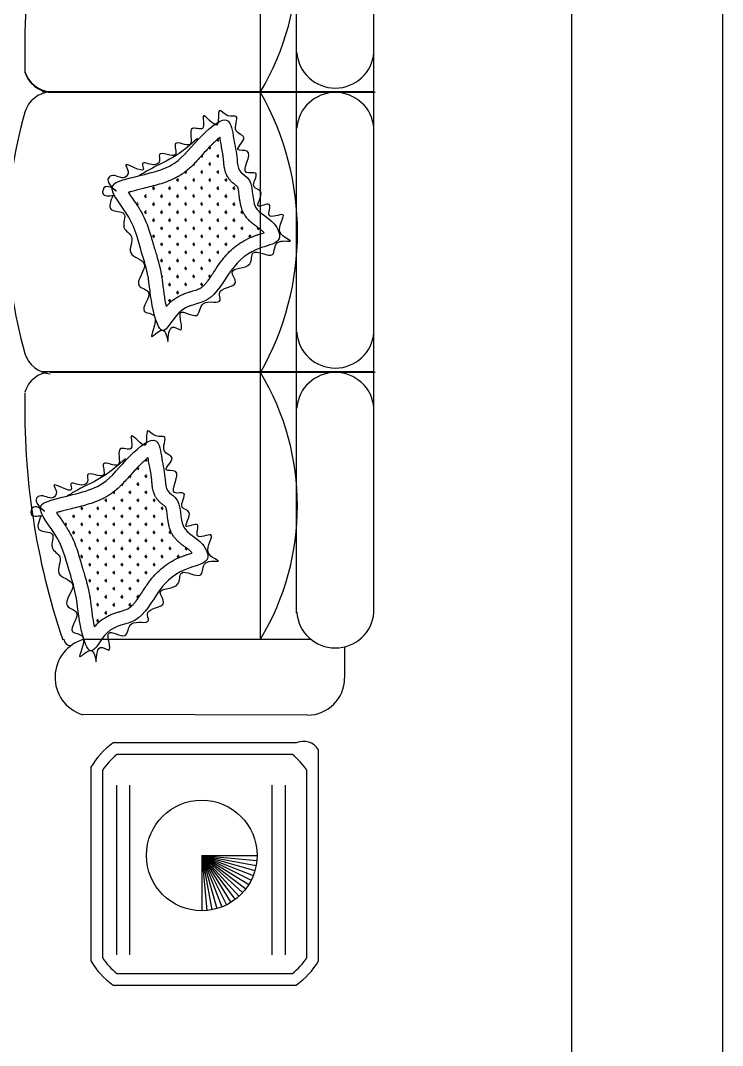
# Model space of a CAD drawing. Header units: inches. Extents: x 5.4 to 47.9, y 11.7 to 36.5.
# Drawn here: x 24.841 to 26.411, y 12.918 to 15.209 of the extents above; entities that cross this region are included whole.
import ezdxf

# ---------------------------------------------------------------- set-up
doc = ezdxf.new("R2010")
doc.units = ezdxf.units.IN
doc.header["$MEASUREMENT"] = 0
for name, color, linetype in [('02', 2, 'Continuous'), ('4', 4, 'Continuous'), ('kadrbm', 4, 'Continuous')]:
    doc.layers.add(name, color=color, linetype=linetype)

# ---------------------------------------------------------------- blocks, each defined once
blk = doc.blocks.new('kadrbm')
at = {"layer": 'kadrbm', "color": 4}
blk.add_lwpolyline([(0, 0), (0, 24.7972), (21, 24.7972), (21, 0), (0, 0)], close=True, dxfattribs=at)
blk.add_lwpolyline([(20.6631, 0.3257), (20.6631, 24.4603), (0.3369, 24.4603), (0.3369, 0.3257), (20.6631, 0.3257)], dxfattribs=at)

msp = doc.modelspace()

# ---------------------------------------------------------------- linework, layer by layer
at = {"layer": '02'}
for p, q in [((25.378, 13.8258), (25.378, 15.6549)), ((25.4585, 13.8852), (25.4585, 15.5955)), ((25.6322, 15.05), (24.8896, 15.05)), ((25.6343, 15.0484), (24.9076, 15.0484)), ((25.2805, 14.9425), (25.2837, 14.9392)), ((25.2806, 14.9426), (25.2851, 14.9426)), ((25.2624, 14.9246), (25.2657, 14.928)), ((25.2624, 14.9246), (25.2671, 14.9246)), ((25.2624, 14.9246), (25.2657, 14.9213)), ((25.2452, 14.9059), (25.2478, 14.9033)), ((25.2458, 14.9067), (25.2492, 14.9067)), ((25.2803, 14.9067), (25.2837, 14.91)), ((25.2803, 14.9067), (25.2837, 14.9033)), ((25.2803, 14.9067), (25.2851, 14.9067)), ((25.2279, 14.8872), (25.2298, 14.8853)), ((25.2293, 14.8887), (25.2312, 14.8887)), ((25.2444, 14.8707), (25.2478, 14.8741)), ((25.2624, 14.8887), (25.2657, 14.8921)), ((25.2624, 14.8887), (25.2671, 14.8887)), ((25.2624, 14.8887), (25.2657, 14.8853)), ((25.2803, 14.8707), (25.2837, 14.8741)), ((25.1905, 14.8528), (25.1939, 14.8561)), ((25.1905, 14.8528), (25.1939, 14.8494)), ((25.1905, 14.8528), (25.1953, 14.8528)), ((25.2089, 14.8703), (25.2118, 14.8674)), ((25.2095, 14.8707), (25.2132, 14.8707)), ((25.2264, 14.8528), (25.2298, 14.8561)), ((25.2264, 14.8528), (25.2312, 14.8528)), ((25.2264, 14.8528), (25.2298, 14.8494)), ((25.2444, 14.8707), (25.2492, 14.8707)), ((25.2444, 14.8707), (25.2478, 14.8674)), ((25.2624, 14.8528), (25.2657, 14.8561)), ((25.2624, 14.8528), (25.2671, 14.8528)), ((25.2624, 14.8528), (25.2657, 14.8494)), ((25.2803, 14.8707), (25.2851, 14.8707)), ((25.2803, 14.8707), (25.2837, 14.8674)), ((25.2983, 14.8528), (25.3017, 14.8561)), ((25.2983, 14.8528), (25.3031, 14.8528)), ((25.2983, 14.8528), (25.3017, 14.8494)), ((25.1366, 14.8348), (25.14, 14.8382)), ((25.1366, 14.8348), (25.1414, 14.8348)), ((25.1366, 14.8348), (25.14, 14.8314)), ((25.1725, 14.8348), (25.1759, 14.8382)), ((25.1725, 14.8348), (25.1773, 14.8348)), ((25.1725, 14.8348), (25.1759, 14.8314)), ((25.2085, 14.8348), (25.2118, 14.8382)), ((25.2085, 14.8348), (25.2118, 14.8314)), ((25.2085, 14.8348), (25.2132, 14.8348)), ((25.2444, 14.8348), (25.2478, 14.8382)), ((25.2444, 14.8348), (25.2478, 14.8314)), ((25.2444, 14.8348), (25.2492, 14.8348)), ((25.2803, 14.8348), (25.2837, 14.8382)), ((25.2803, 14.8348), (25.2851, 14.8348)), ((25.2803, 14.8348), (25.2837, 14.8314)), ((25.3163, 14.8348), (25.3196, 14.8382)), ((25.3163, 14.8348), (25.321, 14.8348)), ((25.3163, 14.8348), (25.3196, 14.8314)), ((25.0857, 14.8199), (25.0861, 14.8202)), ((25.1186, 14.8168), (25.122, 14.8202)), ((25.1186, 14.8168), (25.122, 14.8135)), ((25.1186, 14.8168), (25.1234, 14.8168)), ((25.1546, 14.8168), (25.1579, 14.8202)), ((25.1546, 14.8168), (25.1593, 14.8168)), ((25.1546, 14.8168), (25.1579, 14.8135)), ((25.1905, 14.8168), (25.1939, 14.8202)), ((25.1905, 14.8168), (25.1939, 14.8135)), ((25.1905, 14.8168), (25.1953, 14.8168)), ((25.2264, 14.8168), (25.2298, 14.8202)), ((25.2264, 14.8168), (25.2298, 14.8135)), ((25.2264, 14.8168), (25.2312, 14.8168)), ((25.2624, 14.8168), (25.2657, 14.8202)), ((25.2624, 14.8168), (25.2657, 14.8135)), ((25.2624, 14.8168), (25.2671, 14.8168)), ((25.2983, 14.8168), (25.3017, 14.8202)), ((25.2983, 14.8168), (25.3031, 14.8168)), ((25.2983, 14.8168), (25.3017, 14.8135)), ((25.1007, 14.7989), (25.104, 14.8022)), ((25.1007, 14.7989), (25.1054, 14.7989)), ((25.1007, 14.7989), (25.104, 14.7955)), ((25.1186, 14.7809), (25.122, 14.7843)), ((25.1366, 14.7989), (25.14, 14.8022)), ((25.1366, 14.7989), (25.1414, 14.7989)), ((25.1366, 14.7989), (25.14, 14.7955)), ((25.1546, 14.7809), (25.1579, 14.7843)), ((25.1725, 14.7989), (25.1759, 14.8022)), ((25.1725, 14.7989), (25.1773, 14.7989)), ((25.1725, 14.7989), (25.1759, 14.7955)), ((25.1905, 14.7809), (25.1939, 14.7843)), ((25.2085, 14.7989), (25.2118, 14.8022)), ((25.2085, 14.7989), (25.2132, 14.7989)), ((25.2085, 14.7989), (25.2118, 14.7955)), ((25.2264, 14.7809), (25.2298, 14.7843)), ((25.2444, 14.7989), (25.2478, 14.8022)), ((25.2444, 14.7989), (25.2492, 14.7989)), ((25.2444, 14.7989), (25.2478, 14.7955)), ((25.2624, 14.7809), (25.2657, 14.7843)), ((25.2803, 14.7989), (25.2837, 14.8022)), ((25.2803, 14.7989), (25.2851, 14.7989)), ((25.2803, 14.7989), (25.2837, 14.7955)), ((25.2983, 14.7809), (25.3017, 14.7843)), ((25.3163, 14.7989), (25.3196, 14.8022)), ((25.3163, 14.7989), (25.321, 14.7989)), ((25.3163, 14.7989), (25.3196, 14.7955)), ((25.3342, 14.7809), (25.3376, 14.7843)), ((25.1186, 14.7809), (25.1234, 14.7809)), ((25.1186, 14.7809), (25.122, 14.7775)), ((25.1366, 14.7629), (25.14, 14.7663)), ((25.1366, 14.7629), (25.14, 14.7596)), ((25.1366, 14.7629), (25.1414, 14.7629)), ((25.1546, 14.7809), (25.1579, 14.7775)), ((25.1546, 14.7809), (25.1593, 14.7809)), ((25.1725, 14.7629), (25.1759, 14.7663)), ((25.1725, 14.7629), (25.1759, 14.7596)), ((25.1725, 14.7629), (25.1773, 14.7629)), ((25.1905, 14.7809), (25.1953, 14.7809)), ((25.1905, 14.7809), (25.1939, 14.7775)), ((25.2085, 14.7629), (25.2118, 14.7663)), ((25.2085, 14.7629), (25.2132, 14.7629)), ((25.2085, 14.7629), (25.2118, 14.7596)), ((25.2264, 14.7809), (25.2312, 14.7809)), ((25.2264, 14.7809), (25.2298, 14.7775)), ((25.2444, 14.7629), (25.2478, 14.7663)), ((25.2444, 14.7629), (25.2478, 14.7596)), ((25.2444, 14.7629), (25.2492, 14.7629)), ((25.2624, 14.7809), (25.2671, 14.7809)), ((25.2624, 14.7809), (25.2657, 14.7775)), ((25.2803, 14.7629), (25.2837, 14.7663)), ((25.2803, 14.7629), (25.2851, 14.7629)), ((25.2803, 14.7629), (25.2837, 14.7596)), ((25.2983, 14.7809), (25.3017, 14.7775)), ((25.2983, 14.7809), (25.3031, 14.7809)), ((25.3163, 14.7629), (25.3196, 14.7663)), ((25.3163, 14.7629), (25.321, 14.7629)), ((25.3163, 14.7629), (25.3196, 14.7596)), ((25.3342, 14.7809), (25.3376, 14.7775)), ((25.3342, 14.7809), (25.339, 14.7809)), ((25.1546, 14.745), (25.1579, 14.7483)), ((25.1546, 14.745), (25.1593, 14.745)), ((25.1546, 14.745), (25.1579, 14.7416)), ((25.1905, 14.745), (25.1939, 14.7483)), ((25.1905, 14.745), (25.1953, 14.745)), ((25.1905, 14.745), (25.1939, 14.7416)), ((25.2264, 14.745), (25.2298, 14.7483)), ((25.2264, 14.745), (25.2298, 14.7416)), ((25.2264, 14.745), (25.2312, 14.745)), ((25.2624, 14.745), (25.2657, 14.7483)), ((25.2624, 14.745), (25.2671, 14.745)), ((25.2624, 14.745), (25.2657, 14.7416)), ((25.2983, 14.745), (25.3017, 14.7483)), ((25.2983, 14.745), (25.3031, 14.745)), ((25.2983, 14.745), (25.3017, 14.7416)), ((25.3342, 14.745), (25.3376, 14.7483)), ((25.3342, 14.745), (25.3376, 14.7416)), ((25.3342, 14.745), (25.339, 14.745)), ((25.3702, 14.745), (25.372, 14.7468)), ((25.3702, 14.745), (25.3745, 14.745)), ((25.3702, 14.745), (25.3735, 14.7416)), ((25.1366, 14.727), (25.14, 14.7304)), ((25.1366, 14.727), (25.1414, 14.727)), ((25.1366, 14.727), (25.14, 14.7236)), ((25.1725, 14.727), (25.1759, 14.7304)), ((25.1725, 14.727), (25.1759, 14.7236)), ((25.1725, 14.727), (25.1773, 14.727)), ((25.2085, 14.727), (25.2118, 14.7304)), ((25.2085, 14.727), (25.2118, 14.7236)), ((25.2085, 14.727), (25.2132, 14.727)), ((25.2444, 14.727), (25.2478, 14.7304)), ((25.2444, 14.727), (25.2492, 14.727)), ((25.2444, 14.727), (25.2478, 14.7236)), ((25.2803, 14.727), (25.2837, 14.7304)), ((25.2803, 14.727), (25.2851, 14.727)), ((25.2803, 14.727), (25.2837, 14.7236)), ((25.3163, 14.727), (25.3196, 14.7304)), ((25.3163, 14.727), (25.3196, 14.7236)), ((25.3163, 14.727), (25.321, 14.727)), ((25.3522, 14.727), (25.3556, 14.7304)), ((25.3522, 14.727), (25.357, 14.727)), ((25.3522, 14.727), (25.3552, 14.724)), ((25.1546, 14.709), (25.1579, 14.7124)), ((25.1546, 14.709), (25.1579, 14.7057)), ((25.1546, 14.709), (25.1593, 14.709)), ((25.1725, 14.6911), (25.1759, 14.6944)), ((25.1725, 14.6911), (25.1759, 14.6877)), ((25.1725, 14.6911), (25.1773, 14.6911)), ((25.1905, 14.709), (25.1939, 14.7124)), ((25.1905, 14.709), (25.1953, 14.709)), ((25.1905, 14.709), (25.1939, 14.7057)), ((25.2085, 14.6911), (25.2118, 14.6944)), ((25.2085, 14.6911), (25.2118, 14.6877)), ((25.2085, 14.6911), (25.2132, 14.6911)), ((25.2264, 14.709), (25.2298, 14.7124)), ((25.2264, 14.709), (25.2298, 14.7057)), ((25.2264, 14.709), (25.2312, 14.709)), ((25.2444, 14.6911), (25.2478, 14.6944)), ((25.2444, 14.6911), (25.2492, 14.6911)), ((25.2444, 14.6911), (25.2478, 14.6877)), ((25.2624, 14.709), (25.2657, 14.7124)), ((25.2624, 14.709), (25.2671, 14.709)), ((25.2624, 14.709), (25.2657, 14.7057)), ((25.2803, 14.6911), (25.2837, 14.6944)), ((25.2803, 14.6911), (25.2851, 14.6911)), ((25.2803, 14.6911), (25.2837, 14.6877)), ((25.2983, 14.709), (25.3017, 14.7124)), ((25.2983, 14.709), (25.3031, 14.709)), ((25.2983, 14.709), (25.3017, 14.7057)), ((25.1546, 14.6731), (25.1579, 14.6765)), ((25.1546, 14.6731), (25.1593, 14.6731)), ((25.1546, 14.6731), (25.1579, 14.6697)), ((25.1905, 14.6731), (25.1939, 14.6765)), ((25.1905, 14.6731), (25.1953, 14.6731)), ((25.1905, 14.6731), (25.1939, 14.6697)), ((25.2264, 14.6731), (25.2298, 14.6765)), ((25.2264, 14.6731), (25.2312, 14.6731)), ((25.2264, 14.6731), (25.2298, 14.6697)), ((25.2624, 14.6731), (25.2657, 14.6765)), ((25.2624, 14.6731), (25.2671, 14.6731)), ((25.2624, 14.6731), (25.2657, 14.6697)), ((25.1725, 14.6551), (25.1759, 14.6585)), ((25.1725, 14.6551), (25.1759, 14.6518)), ((25.1725, 14.6551), (25.1773, 14.6551)), ((25.2085, 14.6551), (25.2118, 14.6585)), ((25.2085, 14.6551), (25.2132, 14.6551)), ((25.2085, 14.6551), (25.2118, 14.6518)), ((25.2444, 14.6551), (25.2478, 14.6585)), ((25.2444, 14.6551), (25.2492, 14.6551)), ((25.2444, 14.6551), (25.2478, 14.6518)), ((25.1566, 14.6392), (25.1579, 14.6405)), ((25.1569, 14.6372), (25.1593, 14.6372)), ((25.1573, 14.6344), (25.1579, 14.6338)), ((25.1725, 14.6192), (25.1759, 14.6226)), ((25.1905, 14.6372), (25.1939, 14.6405)), ((25.1905, 14.6372), (25.1953, 14.6372)), ((25.1905, 14.6372), (25.1939, 14.6338)), ((25.2085, 14.6192), (25.2118, 14.6226)), ((25.2264, 14.6372), (25.2298, 14.6405)), ((25.2264, 14.6372), (25.2298, 14.6338)), ((25.2264, 14.6372), (25.2312, 14.6372)), ((25.2444, 14.6192), (25.2478, 14.6226)), ((25.2624, 14.6372), (25.2657, 14.6405)), ((25.2624, 14.6372), (25.2671, 14.6372)), ((25.2624, 14.6372), (25.2653, 14.6343)), ((25.1725, 14.6192), (25.1759, 14.6158)), ((25.1725, 14.6192), (25.1773, 14.6192)), ((25.1905, 14.6012), (25.1939, 14.6046)), ((25.1905, 14.6012), (25.1953, 14.6012)), ((25.1905, 14.6012), (25.1939, 14.5979)), ((25.2085, 14.6192), (25.2132, 14.6192)), ((25.2085, 14.6192), (25.2118, 14.6158)), ((25.2444, 14.6192), (25.2492, 14.6192)), ((25.2444, 14.6192), (25.2478, 14.6158)), ((25.1725, 14.5833), (25.1759, 14.5866)), ((25.1725, 14.5833), (25.1773, 14.5833)), ((25.1725, 14.5833), (25.1759, 14.5799)), ((25.6317, 14.424), (24.8896, 14.424)), ((25.6343, 14.4225), (24.9076, 14.4225)), ((25.1018, 14.2086), (25.1051, 14.212)), ((25.1018, 14.2086), (25.1065, 14.2086)), ((25.1018, 14.2086), (25.1051, 14.2052)), ((25.1199, 14.2264), (25.1231, 14.2232)), ((25.12, 14.2266), (25.1245, 14.2266)), ((25.0846, 14.1899), (25.0872, 14.1873)), ((25.0852, 14.1907), (25.0886, 14.1907)), ((25.1197, 14.1907), (25.1231, 14.194)), ((25.1197, 14.1907), (25.1231, 14.1873)), ((25.1197, 14.1907), (25.1245, 14.1907)), ((25.0673, 14.1712), (25.0692, 14.1693)), ((25.0687, 14.1727), (25.0706, 14.1727)), ((25.1018, 14.1727), (25.1051, 14.1761)), ((25.1018, 14.1727), (25.1065, 14.1727)), ((25.1018, 14.1727), (25.1051, 14.1693)), ((25.0299, 14.1368), (25.0333, 14.1401)), ((25.0483, 14.1543), (25.0512, 14.1513)), ((25.0488, 14.1547), (25.0526, 14.1547)), ((25.0658, 14.1368), (25.0692, 14.1401)), ((25.0838, 14.1547), (25.0872, 14.1581)), ((25.0838, 14.1547), (25.0886, 14.1547)), ((25.0838, 14.1547), (25.0872, 14.1513)), ((25.1018, 14.1368), (25.1051, 14.1401)), ((25.1197, 14.1547), (25.1231, 14.1581)), ((25.1197, 14.1547), (25.1231, 14.1513)), ((25.1197, 14.1547), (25.1245, 14.1547)), ((25.1377, 14.1368), (25.1411, 14.1401)), ((24.976, 14.1188), (24.9794, 14.1222)), ((24.976, 14.1188), (24.9808, 14.1188)), ((24.976, 14.1188), (24.9794, 14.1154)), ((25.0119, 14.1188), (25.0153, 14.1222)), ((25.0119, 14.1188), (25.0153, 14.1154)), ((25.0119, 14.1188), (25.0167, 14.1188)), ((25.0299, 14.1368), (25.0333, 14.1334)), ((25.0299, 14.1368), (25.0347, 14.1368)), ((25.0479, 14.1188), (25.0512, 14.1222)), ((25.0479, 14.1188), (25.0526, 14.1188)), ((25.0479, 14.1188), (25.0512, 14.1154)), ((25.0658, 14.1368), (25.0692, 14.1334)), ((25.0658, 14.1368), (25.0706, 14.1368)), ((25.0838, 14.1188), (25.0872, 14.1222)), ((25.0838, 14.1188), (25.0886, 14.1188)), ((25.0838, 14.1188), (25.0872, 14.1154)), ((25.1018, 14.1368), (25.1051, 14.1334)), ((25.1018, 14.1368), (25.1065, 14.1368)), ((25.1197, 14.1188), (25.1231, 14.1222)), ((25.1197, 14.1188), (25.1245, 14.1188)), ((25.1197, 14.1188), (25.1231, 14.1154)), ((25.1377, 14.1368), (25.1411, 14.1334)), ((25.1377, 14.1368), (25.1425, 14.1368)), ((25.1557, 14.1188), (25.159, 14.1222)), ((25.1557, 14.1188), (25.1604, 14.1188)), ((25.1557, 14.1188), (25.159, 14.1154)), ((24.9251, 14.1038), (24.9255, 14.1042)), ((24.958, 14.1008), (24.9614, 14.1042)), ((24.958, 14.1008), (24.9628, 14.1008)), ((24.958, 14.1008), (24.9614, 14.0974)), ((24.994, 14.1008), (24.9973, 14.1042)), ((24.994, 14.1008), (24.9987, 14.1008)), ((24.994, 14.1008), (24.9973, 14.0974)), ((25.0299, 14.1008), (25.0333, 14.1042)), ((25.0299, 14.1008), (25.0347, 14.1008)), ((25.0299, 14.1008), (25.0333, 14.0974)), ((25.0658, 14.1008), (25.0692, 14.1042)), ((25.0658, 14.1008), (25.0692, 14.0974)), ((25.0658, 14.1008), (25.0706, 14.1008)), ((25.1018, 14.1008), (25.1051, 14.1042)), ((25.1018, 14.1008), (25.1065, 14.1008)), ((25.1018, 14.1008), (25.1051, 14.0974)), ((25.1377, 14.1008), (25.1411, 14.1042)), ((25.1377, 14.1008), (25.1425, 14.1008)), ((25.1377, 14.1008), (25.1411, 14.0974)), ((24.9401, 14.0829), (24.9434, 14.0862)), ((24.9401, 14.0829), (24.9448, 14.0829)), ((24.9401, 14.0829), (24.9434, 14.0795)), ((24.976, 14.0829), (24.9794, 14.0862)), ((24.976, 14.0829), (24.9808, 14.0829)), ((24.976, 14.0829), (24.9794, 14.0795)), ((25.0119, 14.0829), (25.0153, 14.0862)), ((25.0119, 14.0829), (25.0167, 14.0829)), ((25.0119, 14.0829), (25.0153, 14.0795)), ((25.0479, 14.0829), (25.0512, 14.0862)), ((25.0479, 14.0829), (25.0526, 14.0829)), ((25.0479, 14.0829), (25.0512, 14.0795)), ((25.0838, 14.0829), (25.0872, 14.0862)), ((25.0838, 14.0829), (25.0872, 14.0795)), ((25.0838, 14.0829), (25.0886, 14.0829)), ((25.1197, 14.0829), (25.1231, 14.0862)), ((25.1197, 14.0829), (25.1245, 14.0829)), ((25.1197, 14.0829), (25.1231, 14.0795)), ((25.1557, 14.0829), (25.159, 14.0862)), ((25.1557, 14.0829), (25.1604, 14.0829)), ((25.1557, 14.0829), (25.159, 14.0795)), ((24.958, 14.0649), (24.9614, 14.0683)), ((24.958, 14.0649), (24.9628, 14.0649)), ((24.958, 14.0649), (24.9614, 14.0615)), ((24.976, 14.0469), (24.9794, 14.0503)), ((24.994, 14.0649), (24.9973, 14.0683)), ((24.994, 14.0649), (24.9987, 14.0649)), ((24.994, 14.0649), (24.9973, 14.0615)), ((25.0119, 14.0469), (25.0153, 14.0503)), ((25.0299, 14.0649), (25.0333, 14.0683)), ((25.0299, 14.0649), (25.0347, 14.0649)), ((25.0299, 14.0649), (25.0333, 14.0615)), ((25.0479, 14.0469), (25.0512, 14.0503)), ((25.0658, 14.0649), (25.0692, 14.0683)), ((25.0658, 14.0649), (25.0706, 14.0649)), ((25.0658, 14.0649), (25.0692, 14.0615)), ((25.0838, 14.0469), (25.0872, 14.0503)), ((25.1018, 14.0649), (25.1051, 14.0683)), ((25.1018, 14.0649), (25.1065, 14.0649)), ((25.1018, 14.0649), (25.1051, 14.0615)), ((25.1197, 14.0469), (25.1231, 14.0503)), ((25.1377, 14.0649), (25.1411, 14.0683)), ((25.1377, 14.0649), (25.1411, 14.0615)), ((25.1377, 14.0649), (25.1425, 14.0649)), ((25.1557, 14.0469), (25.159, 14.0503)), ((25.1736, 14.0649), (25.177, 14.0683)), ((25.1736, 14.0649), (25.177, 14.0615)), ((25.1736, 14.0649), (25.1784, 14.0649)), ((24.976, 14.0469), (24.9808, 14.0469)), ((24.976, 14.0469), (24.9794, 14.0435)), ((24.994, 14.029), (24.9973, 14.0323)), ((24.994, 14.029), (24.9973, 14.0256)), ((24.994, 14.029), (24.9987, 14.029)), ((25.0119, 14.0469), (25.0153, 14.0435)), ((25.0119, 14.0469), (25.0167, 14.0469)), ((25.0299, 14.029), (25.0333, 14.0323)), ((25.0299, 14.029), (25.0333, 14.0256)), ((25.0299, 14.029), (25.0347, 14.029)), ((25.0479, 14.0469), (25.0526, 14.0469)), ((25.0479, 14.0469), (25.0512, 14.0435)), ((25.0658, 14.029), (25.0692, 14.0323)), ((25.0658, 14.029), (25.0692, 14.0256)), ((25.0658, 14.029), (25.0706, 14.029)), ((25.0838, 14.0469), (25.0872, 14.0435)), ((25.0838, 14.0469), (25.0886, 14.0469)), ((25.1018, 14.029), (25.1051, 14.0323)), ((25.1018, 14.029), (25.1065, 14.029)), ((25.1018, 14.029), (25.1051, 14.0256)), ((25.1197, 14.0469), (25.1231, 14.0435)), ((25.1197, 14.0469), (25.1245, 14.0469)), ((25.1377, 14.029), (25.1411, 14.0323)), ((25.1377, 14.029), (25.1425, 14.029)), ((25.1377, 14.029), (25.1411, 14.0256)), ((25.1557, 14.0469), (25.1604, 14.0469)), ((25.1557, 14.0469), (25.159, 14.0435)), ((25.1736, 14.029), (25.177, 14.0323)), ((25.1736, 14.029), (25.1784, 14.029)), ((25.1736, 14.029), (25.177, 14.0256)), ((25.2096, 14.029), (25.2114, 14.0308)), ((25.2096, 14.029), (25.2129, 14.0256)), ((25.2096, 14.029), (25.2139, 14.029)), ((24.976, 14.011), (24.9794, 14.0144)), ((24.976, 14.011), (24.9794, 14.0076)), ((24.976, 14.011), (24.9808, 14.011)), ((25.0119, 14.011), (25.0153, 14.0144)), ((25.0119, 14.011), (25.0167, 14.011)), ((25.0119, 14.011), (25.0153, 14.0076)), ((25.0479, 14.011), (25.0512, 14.0144)), ((25.0479, 14.011), (25.0512, 14.0076)), ((25.0479, 14.011), (25.0526, 14.011)), ((25.0838, 14.011), (25.0872, 14.0144)), ((25.0838, 14.011), (25.0872, 14.0076)), ((25.0838, 14.011), (25.0886, 14.011)), ((25.1197, 14.011), (25.1231, 14.0144)), ((25.1197, 14.011), (25.1245, 14.011)), ((25.1197, 14.011), (25.1231, 14.0076)), ((25.1557, 14.011), (25.159, 14.0144)), ((25.1557, 14.011), (25.1604, 14.011)), ((25.1557, 14.011), (25.159, 14.0076)), ((25.1916, 14.011), (25.195, 14.0144)), ((25.1916, 14.011), (25.1946, 14.0079)), ((25.1916, 14.011), (25.1964, 14.011)), ((24.994, 13.993), (24.9973, 13.9964)), ((24.994, 13.993), (24.9987, 13.993)), ((24.994, 13.993), (24.9973, 13.9896)), ((25.0299, 13.993), (25.0333, 13.9964)), ((25.0299, 13.993), (25.0347, 13.993)), ((25.0299, 13.993), (25.0333, 13.9896)), ((25.0658, 13.993), (25.0692, 13.9964)), ((25.0658, 13.993), (25.0692, 13.9896)), ((25.0658, 13.993), (25.0706, 13.993)), ((25.1018, 13.993), (25.1051, 13.9964)), ((25.1018, 13.993), (25.1065, 13.993)), ((25.1018, 13.993), (25.1051, 13.9896)), ((25.1377, 13.993), (25.1411, 13.9964)), ((25.1377, 13.993), (25.1425, 13.993)), ((25.1377, 13.993), (25.1411, 13.9896)), ((24.994, 13.9571), (24.9973, 13.9605)), ((24.994, 13.9571), (24.9987, 13.9571)), ((24.994, 13.9571), (24.9973, 13.9537)), ((25.0119, 13.9751), (25.0153, 13.9784)), ((25.0119, 13.9751), (25.0167, 13.9751)), ((25.0119, 13.9751), (25.0153, 13.9717)), ((25.0299, 13.9571), (25.0333, 13.9605)), ((25.0299, 13.9571), (25.0347, 13.9571)), ((25.0299, 13.9571), (25.0333, 13.9537)), ((25.0479, 13.9751), (25.0512, 13.9784)), ((25.0479, 13.9751), (25.0526, 13.9751)), ((25.0479, 13.9751), (25.0512, 13.9717)), ((25.0658, 13.9571), (25.0692, 13.9605)), ((25.0658, 13.9571), (25.0692, 13.9537)), ((25.0658, 13.9571), (25.0706, 13.9571)), ((25.0838, 13.9751), (25.0872, 13.9784)), ((25.0838, 13.9751), (25.0872, 13.9717)), ((25.0838, 13.9751), (25.0886, 13.9751)), ((25.1018, 13.9571), (25.1051, 13.9605)), ((25.1018, 13.9571), (25.1065, 13.9571)), ((25.1018, 13.9571), (25.1051, 13.9537)), ((25.1197, 13.9751), (25.1231, 13.9784)), ((25.1197, 13.9751), (25.1231, 13.9717)), ((25.1197, 13.9751), (25.1245, 13.9751)), ((25.0119, 13.9391), (25.0153, 13.9425)), ((25.0119, 13.9391), (25.0167, 13.9391)), ((25.0119, 13.9391), (25.0153, 13.9357)), ((25.0479, 13.9391), (25.0512, 13.9425)), ((25.0479, 13.9391), (25.0512, 13.9357)), ((25.0479, 13.9391), (25.0526, 13.9391)), ((25.0838, 13.9391), (25.0872, 13.9425)), ((25.0838, 13.9391), (25.0886, 13.9391)), ((25.0838, 13.9391), (25.0872, 13.9357)), ((24.996, 13.9231), (24.9973, 13.9245)), ((24.9963, 13.9211), (24.9987, 13.9211)), ((24.9967, 13.9184), (24.9973, 13.9178)), ((25.0299, 13.9211), (25.0333, 13.9245)), ((25.0299, 13.9211), (25.0347, 13.9211)), ((25.0299, 13.9211), (25.0333, 13.9178)), ((25.0658, 13.9211), (25.0692, 13.9245)), ((25.0658, 13.9211), (25.0706, 13.9211)), ((25.0658, 13.9211), (25.0692, 13.9178)), ((25.1018, 13.9211), (25.1051, 13.9245)), ((25.1018, 13.9211), (25.1065, 13.9211)), ((25.1018, 13.9211), (25.1047, 13.9182)), ((25.0119, 13.9032), (25.0153, 13.9066)), ((25.0119, 13.9032), (25.0153, 13.8998)), ((25.0119, 13.9032), (25.0167, 13.9032)), ((25.0299, 13.8852), (25.0333, 13.8886)), ((25.0479, 13.9032), (25.0512, 13.9066)), ((25.0479, 13.9032), (25.0526, 13.9032)), ((25.0479, 13.9032), (25.0512, 13.8998)), ((25.0838, 13.9032), (25.0872, 13.9066)), ((25.0838, 13.9032), (25.0886, 13.9032)), ((25.0838, 13.9032), (25.0872, 13.8998)), ((25.0119, 13.8672), (25.0153, 13.8706)), ((25.0119, 13.8672), (25.0153, 13.8639)), ((25.0119, 13.8672), (25.0167, 13.8672)), ((25.0299, 13.8852), (25.0347, 13.8852)), ((25.0299, 13.8852), (25.0333, 13.8818)), ((24.9825, 13.8258), (25.4885, 13.8258)), ((25.4492, 13.5681), (25.0571, 13.5681)), ((25.0244, 13.5324), (25.0244, 13.1143)), ((25.4819, 13.1143), (25.4819, 13.5324)), ((25.0561, 13.4998), (25.0561, 13.1206)), ((25.0854, 13.4998), (25.0854, 13.1206)), ((25.4036, 13.4998), (25.4036, 13.1206)), ((25.4329, 13.4998), (25.4329, 13.1206)), ((25.2466, 13.3426), (25.258, 13.2196)), ((25.2466, 13.3426), (25.2693, 13.2212)), ((25.2466, 13.3426), (25.2804, 13.2238)), ((25.2466, 13.3426), (25.2912, 13.2274)), ((25.2466, 13.3426), (25.3016, 13.232)), ((25.2466, 13.3426), (25.3116, 13.2376)), ((25.2466, 13.3426), (25.321, 13.244)), ((25.2466, 13.3426), (25.3298, 13.2513)), ((25.2466, 13.3426), (25.3379, 13.2594)), ((25.2466, 13.3426), (25.3452, 13.2682)), ((25.2466, 13.3426), (25.3516, 13.2776)), ((25.2466, 13.3426), (25.3572, 13.2876)), ((25.2466, 13.3426), (25.3618, 13.298)), ((25.2466, 13.3426), (25.3654, 13.3088)), ((25.2466, 13.3426), (25.368, 13.3199)), ((25.2466, 13.3426), (25.3696, 13.3312)), ((25.2466, 13.3426), (25.3701, 13.3426)), ((25.2466, 13.3426), (25.2466, 13.2191)), ((25.0571, 13.0786), (25.4492, 13.0786))]:
    msp.add_line(p, q, dxfattribs=at)
msp.add_circle((25.2466, 13.3426), 0.1236, dxfattribs=at)
for centre, radius, start, end in [((24.8678, 15.3524), 0.5931, 329.3408, 30.6592), ((25.5453, 15.1449), 0.0866, 184.4726, 355.3571), ((24.828, 14.7354), 0.6328, 330.3569, 29.6431), ((25.5453, 14.9618), 0.0866, 4.6429, 175.5274), ((25.5453, 14.5189), 0.0866, 184.4726, 355.3571), ((24.8809, 14.1242), 0.5797, 329.0302, 30.9698), ((25.5453, 14.3359), 0.0866, 4.6429, 175.5274), ((25.1548, 13.446), 0.1564, 128.6692, 146.4696), ((25.3515, 13.446), 0.1564, 33.5304, 51.3308), ((25.1548, 13.2007), 0.1564, 213.5304, 231.3308), ((25.3515, 13.2007), 0.1564, 308.6692, 326.4696)]:
    msp.add_arc(centre, radius, start, end, dxfattribs=at)
at = {"layer": '02', "extrusion": (0, 0, -1)}
for centre in [(-25.3179, 14.9455), (-25.1573, 14.2295)]:
    msp.add_arc(centre, 0.03, 348.6773, 351.2971, dxfattribs=at)
at = {"layer": '02'}
for points in [[(25.0482, 14.8187), (25.0444, 14.7865), (25.0727, 14.7771), (25.0727, 14.7468), (25.0897, 14.726), (25.0878, 14.6901), (25.118, 14.6655), (25.1067, 14.6163), (25.1275, 14.6012), (25.118, 14.5596), (25.1407, 14.5482), (25.135, 14.5028), (25.1614, 14.5161), (25.1709, 14.4915), (25.1803, 14.5236), (25.1992, 14.518), (25.1992, 14.5558), (25.2351, 14.5501), (25.2502, 14.5766), (25.288, 14.5842), (25.2861, 14.5993), (25.3219, 14.6239), (25.3144, 14.6466), (25.354, 14.6655), (25.3616, 14.6901), (25.405, 14.6863), (25.4163, 14.7128), (25.4447, 14.7165), (25.422, 14.7355), (25.4277, 14.7752), (25.3975, 14.7733), (25.3975, 14.7979), (25.3729, 14.7941), (25.3786, 14.8262), (25.3635, 14.8376), (25.3673, 14.8678), (25.3465, 14.8697), (25.3484, 14.917), (25.3276, 14.9208), (25.3408, 14.9473), (25.3238, 14.9624), (25.3238, 14.9946), (25.3049, 14.9965), (25.2861, 15.0078), (25.2804, 14.9756), (25.2502, 14.9965), (25.2483, 14.9681), (25.2256, 14.9681), (25.22, 14.9321), (25.1879, 14.934), (25.1879, 14.9095), (25.152, 14.9095), (25.152, 14.8943), (25.1388, 14.8868), (25.1142, 14.8887), (25.1161, 14.8773), (25.0765, 14.8868), (25.0821, 14.8716), (25.0746, 14.8584), (25.0444, 14.8622), (25.0368, 14.8546), (25.0557, 14.8281), (25.0312, 14.8376), (25.0255, 14.8225), (25.05, 14.8187)], [(25.3179, 14.9455), (25.3047, 14.9852), (25.2481, 14.9531), (25.1858, 14.8907), (25.0706, 14.8528), (25.0498, 14.8434), (25.0763, 14.781), (25.1102, 14.6977), (25.1254, 14.6429), (25.1386, 14.5597), (25.1593, 14.5162), (25.1952, 14.5559), (25.2575, 14.5843), (25.3123, 14.6505), (25.3802, 14.7015), (25.4199, 14.7223), (25.4086, 14.7545), (25.367, 14.7923), (25.3481, 14.8585), (25.3312, 14.8736), (25.3255, 14.8982), (25.3179, 14.9455)], [(25.2368, 14.9455), (25.1895, 14.9077), (25.1291, 14.8755), (25.1065, 14.8623)], [(24.8876, 14.1026), (24.8838, 14.0705), (24.9121, 14.061), (24.9121, 14.0308), (24.9291, 14.01), (24.9272, 13.974), (24.9574, 13.9495), (24.9461, 13.9003), (24.9669, 13.8852), (24.9574, 13.8435), (24.9801, 13.8322), (24.9744, 13.7868), (25.0008, 13.8), (25.0103, 13.7755), (25.0197, 13.8076), (25.0386, 13.8019), (25.0386, 13.8398), (25.0745, 13.8341), (25.0896, 13.8606), (25.1273, 13.8681), (25.1255, 13.8833), (25.1613, 13.9078), (25.1538, 13.9305), (25.1934, 13.9495), (25.201, 13.974), (25.2444, 13.9703), (25.2557, 13.9967), (25.2841, 14.0005), (25.2614, 14.0194), (25.2671, 14.0592), (25.2369, 14.0573), (25.2369, 14.0818), (25.2123, 14.0781), (25.218, 14.1102), (25.2029, 14.1216), (25.2066, 14.1518), (25.1859, 14.1537), (25.1878, 14.201), (25.167, 14.2048), (25.1802, 14.2313), (25.1632, 14.2464), (25.1632, 14.2785), (25.1443, 14.2804), (25.1255, 14.2918), (25.1198, 14.2596), (25.0896, 14.2804), (25.0877, 14.2521), (25.065, 14.2521), (25.0594, 14.2161), (25.0273, 14.218), (25.0273, 14.1934), (24.9914, 14.1934), (24.9914, 14.1783), (24.9782, 14.1707), (24.9536, 14.1726), (24.9555, 14.1613), (24.9159, 14.1707), (24.9215, 14.1556), (24.914, 14.1424), (24.8838, 14.1461), (24.8762, 14.1386), (24.8951, 14.1121), (24.8706, 14.1216), (24.8649, 14.1064), (24.8894, 14.1026)], [(25.1573, 14.2295), (25.1441, 14.2692), (25.0875, 14.237), (25.0252, 14.1746), (24.91, 14.1368), (24.8892, 14.1274), (24.9156, 14.0649), (24.9496, 13.9817), (24.9647, 13.9269), (24.978, 13.8437), (24.9987, 13.8002), (25.0346, 13.8399), (25.0969, 13.8682), (25.1517, 13.9344), (25.2196, 13.9855), (25.2593, 14.0063), (25.248, 14.0385), (25.2064, 14.0763), (25.1875, 14.1425), (25.1705, 14.1576), (25.1649, 14.1822), (25.1573, 14.2295)], [(25.0761, 14.2295), (25.0289, 14.1917), (24.9685, 14.1595), (24.9459, 14.1463)]]:
    msp.add_spline(points, degree=3, dxfattribs=at)
for points, knots in [([(25.2872, 14.9482), (25.2866, 14.9477), (25.286, 14.9472), (25.2843, 14.9458), (25.2831, 14.9448), (25.279, 14.9411), (25.276, 14.9384), (25.2715, 14.9341), (25.27, 14.9326), (25.2671, 14.9297), (25.2657, 14.9282), (25.2615, 14.9239), (25.2588, 14.921), (25.251, 14.9125), (25.2461, 14.9069), (25.2377, 14.8976), (25.2342, 14.8938), (25.227, 14.8863), (25.2233, 14.8826), (25.216, 14.876), (25.2125, 14.873), (25.2068, 14.8687), (25.2048, 14.8673), (25.2014, 14.865), (25.2, 14.8641), (25.1972, 14.8624), (25.1958, 14.8615), (25.1916, 14.8591), (25.1888, 14.8576), (25.1803, 14.8535), (25.1745, 14.851), (25.163, 14.8467), (25.1572, 14.8448), (25.1455, 14.8413), (25.1396, 14.8397), (25.1279, 14.8367), (25.122, 14.8352), (25.1074, 14.8316), (25.0986, 14.8295), (25.0874, 14.8264), (25.0848, 14.8257), (25.0823, 14.825)], [85.52081, 85.52081, 85.52081, 85.52081, 87.640059, 87.640059, 91.878559, 91.878559, 102.389024, 102.389024, 107.8015, 107.8015, 113.213976, 113.213976, 124.038929, 124.038929, 145.688834, 145.688834, 160.716331, 160.716331, 175.743828, 175.743828, 188.285115, 188.285115, 194.842722, 194.842722, 199.148767, 199.148767, 203.454812, 203.454812, 212.066901, 212.066901, 229.09625, 229.09625, 246.125599, 246.125599, 263.154948, 263.154948, 280.184297, 280.184297, 305.642362, 305.642362, 313.155496, 313.155496, 313.155496, 313.155496]), ([(25.2883, 14.941), (25.2881, 14.9419), (25.288, 14.9427), (25.2876, 14.9452), (25.2874, 14.9467), (25.2872, 14.9482)], [0, 0, 0, 0, 2.170658, 2.170658, 6.046587, 6.046587, 6.046587, 6.046587]), ([(25.3264, 14.8378), (25.3264, 14.8378), (25.3263, 14.8379), (25.3261, 14.8381), (25.3258, 14.8384), (25.3249, 14.8391), (25.3244, 14.8395), (25.3231, 14.8404), (25.3224, 14.841), (25.3207, 14.8423), (25.3198, 14.843), (25.3178, 14.8446), (25.3167, 14.8455), (25.3143, 14.8476), (25.3131, 14.8487), (25.3105, 14.8514), (25.3092, 14.8529), (25.3076, 14.855), (25.3072, 14.8555), (25.3066, 14.8563), (25.3064, 14.8567), (25.3058, 14.8575), (25.3056, 14.8579), (25.3048, 14.8591), (25.3044, 14.8599), (25.303, 14.8622), (25.3023, 14.8638), (25.3009, 14.8669), (25.3004, 14.8684), (25.2991, 14.8722), (25.2985, 14.8744), (25.2975, 14.8786), (25.2972, 14.8806), (25.2966, 14.8843), (25.2964, 14.8861), (25.2961, 14.8893), (25.296, 14.8908), (25.2958, 14.8929), (25.2958, 14.8936), (25.2957, 14.8946), (25.2956, 14.895), (25.2956, 14.8957), (25.2956, 14.896), (25.2955, 14.8967), (25.2955, 14.897), (25.2954, 14.898), (25.2953, 14.8986), (25.2951, 14.9006), (25.295, 14.9019), (25.2945, 14.9057), (25.2942, 14.9083), (25.293, 14.916), (25.2921, 14.9211), (25.2903, 14.9307), (25.2894, 14.9351), (25.2885, 14.9396)], [1183.700543, 1183.700543, 1183.700543, 1183.700543, 1185.081985, 1185.081985, 1187.844871, 1187.844871, 1190.607756, 1190.607756, 1193.370641, 1193.370641, 1196.133526, 1196.133526, 1198.896411, 1198.896411, 1201.659297, 1201.659297, 1204.422182, 1204.422182, 1205.132906, 1205.132906, 1205.717778, 1205.717778, 1206.302649, 1206.302649, 1207.472392, 1207.472392, 1209.811877, 1209.811877, 1212.151363, 1212.151363, 1215.903452, 1215.903452, 1219.655541, 1219.655541, 1223.407631, 1223.407631, 1227.15972, 1227.15972, 1229.098908, 1229.098908, 1230.297271, 1230.297271, 1231.361328, 1231.361328, 1232.425385, 1232.425385, 1234.553498, 1234.553498, 1238.809725, 1238.809725, 1247.322178, 1247.322178, 1264.347085, 1264.347085, 1278.448041, 1278.448041, 1278.448041, 1278.448041]), ([(25.3859, 14.7348), (25.3858, 14.735), (25.3856, 14.7351), (25.3854, 14.7355), (25.3852, 14.7356), (25.3848, 14.7361), (25.3844, 14.7365), (25.3835, 14.7375), (25.3828, 14.7382), (25.3806, 14.7402), (25.3791, 14.7415), (25.3756, 14.7442), (25.3736, 14.7456), (25.3694, 14.7487), (25.367, 14.7504), (25.3625, 14.7537), (25.3604, 14.7553), (25.3561, 14.759), (25.3538, 14.761), (25.3498, 14.7651), (25.3481, 14.7671), (25.3447, 14.7714), (25.3431, 14.7738), (25.341, 14.7774), (25.3404, 14.7784), (25.3394, 14.7805), (25.3389, 14.7815), (25.3375, 14.7845), (25.3367, 14.7865), (25.3354, 14.7904), (25.3348, 14.7924), (25.3336, 14.7972), (25.333, 14.8), (25.332, 14.8055), (25.3316, 14.8081), (25.331, 14.8131), (25.3307, 14.8155), (25.3302, 14.8199), (25.33, 14.822), (25.3295, 14.8259), (25.3292, 14.8277), (25.3287, 14.8308), (25.3284, 14.8322), (25.3278, 14.8345), (25.3275, 14.8355), (25.327, 14.8367), (25.3268, 14.8371), (25.3266, 14.8376), (25.3265, 14.8377), (25.3264, 14.8378)], [1056.689492, 1056.689492, 1056.689492, 1056.689492, 1057.826114, 1057.826114, 1058.962736, 1058.962736, 1061.235979, 1061.235979, 1065.782465, 1065.782465, 1073.780173, 1073.780173, 1081.777881, 1081.777881, 1089.775589, 1089.775589, 1096.272096, 1096.272096, 1102.768603, 1102.768603, 1107.809424, 1107.809424, 1112.850245, 1112.850245, 1114.811668, 1114.811668, 1116.773092, 1116.773092, 1120.695939, 1120.695939, 1124.618787, 1124.618787, 1130.88839, 1130.88839, 1137.157993, 1137.157993, 1143.427596, 1143.427596, 1149.697199, 1149.697199, 1155.966802, 1155.966802, 1162.236405, 1162.236405, 1168.506008, 1168.506008, 1173.465293, 1173.465293, 1178.387197, 1178.387197, 1178.387197, 1178.387197]), ([(25.0823, 14.825), (25.0827, 14.8244), (25.0831, 14.8238), (25.0843, 14.8219), (25.0852, 14.8206), (25.0879, 14.8167), (25.0898, 14.814), (25.0938, 14.8084), (25.0959, 14.8054), (25.0987, 14.8013), (25.0995, 14.8002), (25.101, 14.798), (25.1017, 14.7969), (25.1032, 14.7946), (25.1039, 14.7935), (25.106, 14.7901), (25.1073, 14.7879), (25.1112, 14.7813), (25.1135, 14.777), (25.119, 14.7661), (25.1218, 14.7596), (25.1267, 14.7469), (25.1288, 14.7407), (25.1326, 14.7288), (25.1342, 14.723), (25.1365, 14.7152), (25.1371, 14.713), (25.1381, 14.7096), (25.1384, 14.7084), (25.1391, 14.7061), (25.1393, 14.7052), (25.1399, 14.7032), (25.1402, 14.7022), (25.1411, 14.6993), (25.1417, 14.6972), (25.1435, 14.6911), (25.1448, 14.6869), (25.1477, 14.677), (25.1493, 14.6712), (25.1515, 14.6628), (25.1522, 14.6602), (25.1534, 14.6551), (25.154, 14.6525), (25.1547, 14.6491), (25.1549, 14.6481), (25.1553, 14.6462), (25.1555, 14.6452), (25.156, 14.6424), (25.1563, 14.6405), (25.1573, 14.635), (25.1578, 14.6314), (25.1589, 14.6233), (25.1594, 14.6187), (25.1605, 14.6098), (25.161, 14.6054), (25.1622, 14.5966), (25.1628, 14.5921), (25.1645, 14.5818), (25.1656, 14.5759), (25.1671, 14.5696)], [380.315627, 380.315627, 380.315627, 380.315627, 382.37168, 382.37168, 386.483785, 386.483785, 394.520386, 394.520386, 402.556987, 402.556987, 405.495544, 405.495544, 408.425637, 408.425637, 411.355729, 411.355729, 417.215913, 417.215913, 428.936281, 428.936281, 447.426502, 447.426502, 465.916724, 465.916724, 484.406945, 484.406945, 491.539714, 491.539714, 495.654181, 495.654181, 498.852023, 498.852023, 502.049865, 502.049865, 508.445548, 508.445548, 521.236914, 521.236914, 537.963762, 537.963762, 545.471776, 545.471776, 552.590741, 552.590741, 555.306825, 555.306825, 558.022908, 558.022908, 563.455076, 563.455076, 574.31941, 574.31941, 588.703135, 588.703135, 603.086861, 603.086861, 617.470586, 617.470586, 635.13153, 635.13153, 635.13153, 635.13153]), ([(25.1671, 14.5696), (25.1677, 14.5703), (25.1683, 14.571), (25.1701, 14.5731), (25.1714, 14.5745), (25.1733, 14.5764), (25.1737, 14.5769), (25.1751, 14.5782), (25.176, 14.5791), (25.1787, 14.5815), (25.1805, 14.583), (25.1855, 14.5869), (25.1888, 14.5891), (25.1954, 14.5929), (25.1986, 14.5945), (25.2049, 14.5974), (25.208, 14.5986), (25.2138, 14.6007), (25.2166, 14.6016), (25.2219, 14.6032), (25.2244, 14.604), (25.229, 14.6053), (25.2311, 14.606), (25.2349, 14.6072), (25.2366, 14.6078), (25.2396, 14.6089), (25.2409, 14.6095), (25.2423, 14.6102), (25.2426, 14.6103), (25.243, 14.6106), (25.2432, 14.6107), (25.2436, 14.6109), (25.2438, 14.611), (25.2444, 14.6114), (25.2448, 14.6116), (25.2461, 14.6125), (25.2469, 14.6131), (25.2493, 14.615), (25.2508, 14.6163), (25.2539, 14.6195), (25.2555, 14.6213), (25.2588, 14.6253), (25.2605, 14.6276), (25.264, 14.6323), (25.2657, 14.6349), (25.2699, 14.6412), (25.2725, 14.645), (25.2777, 14.653), (25.2804, 14.6572), (25.2843, 14.6629), (25.2854, 14.6645), (25.2875, 14.6674), (25.2885, 14.6688), (25.2916, 14.6729), (25.2937, 14.6757), (25.3, 14.6833), (25.3043, 14.6881), (25.3136, 14.6971), (25.3186, 14.7015), (25.3292, 14.7095), (25.3348, 14.7133), (25.3468, 14.7201), (25.3532, 14.7232), (25.3621, 14.7268), (25.3643, 14.7277), (25.3675, 14.7289), (25.3684, 14.7292), (25.3703, 14.7298), (25.3712, 14.7302), (25.3731, 14.7308), (25.374, 14.7311), (25.3766, 14.7319), (25.3784, 14.7324), (25.3821, 14.7336), (25.3841, 14.7342), (25.3859, 14.7348)], [733.180406, 733.180406, 733.180406, 733.180406, 734.917165, 734.917165, 738.390683, 738.390683, 739.49363, 739.49363, 741.699522, 741.699522, 745.831097, 745.831097, 753.256268, 753.256268, 760.681439, 760.681439, 768.106609, 768.106609, 775.53178, 775.53178, 782.956951, 782.956951, 790.382121, 790.382121, 797.807292, 797.807292, 805.232463, 805.232463, 807.265139, 807.265139, 808.823445, 808.823445, 810.381751, 810.381751, 813.498362, 813.498362, 819.731585, 819.731585, 829.694062, 829.694062, 839.656539, 839.656539, 849.619017, 849.619017, 859.581494, 859.581494, 873.09851, 873.09851, 886.615525, 886.615525, 891.629906, 891.629906, 895.951105, 895.951105, 904.968031, 904.968031, 921.298199, 921.298199, 937.628366, 937.628366, 953.958533, 953.958533, 970.288701, 970.288701, 975.68676, 975.68676, 977.825081, 977.825081, 979.987485, 979.987485, 982.149889, 982.149889, 986.474697, 986.474697, 992.028167, 992.028167, 992.028167, 992.028167]), ([(25.1265, 14.2321), (25.126, 14.2317), (25.1254, 14.2312), (25.1237, 14.2298), (25.1225, 14.2287), (25.1184, 14.2251), (25.1154, 14.2223), (25.1109, 14.218), (25.1094, 14.2166), (25.1065, 14.2136), (25.1051, 14.2122), (25.1009, 14.2078), (25.0982, 14.205), (25.0904, 14.1965), (25.0854, 14.1909), (25.077, 14.1815), (25.0736, 14.1777), (25.0664, 14.1703), (25.0627, 14.1666), (25.0554, 14.1599), (25.0519, 14.157), (25.0462, 14.1527), (25.0442, 14.1513), (25.0408, 14.149), (25.0394, 14.1481), (25.0366, 14.1463), (25.0352, 14.1455), (25.031, 14.1431), (25.0282, 14.1416), (25.0197, 14.1374), (25.0139, 14.135), (25.0024, 14.1307), (24.9966, 14.1288), (24.9849, 14.1253), (24.979, 14.1237), (24.9673, 14.1207), (24.9614, 14.1192), (24.9468, 14.1156), (24.938, 14.1134), (24.9268, 14.1104), (24.9242, 14.1097), (24.9217, 14.109)], [85.52081, 85.52081, 85.52081, 85.52081, 87.640059, 87.640059, 91.878559, 91.878559, 102.389024, 102.389024, 107.8015, 107.8015, 113.213976, 113.213976, 124.038929, 124.038929, 145.688834, 145.688834, 160.716331, 160.716331, 175.743828, 175.743828, 188.285115, 188.285115, 194.842722, 194.842722, 199.148767, 199.148767, 203.454812, 203.454812, 212.066901, 212.066901, 229.09625, 229.09625, 246.125599, 246.125599, 263.154948, 263.154948, 280.184297, 280.184297, 305.642362, 305.642362, 313.155496, 313.155496, 313.155496, 313.155496]), ([(25.1277, 14.2249), (25.1275, 14.2258), (25.1274, 14.2267), (25.127, 14.2291), (25.1268, 14.2307), (25.1265, 14.2321)], [0, 0, 0, 0, 2.170658, 2.170658, 6.046587, 6.046587, 6.046587, 6.046587]), ([(25.1658, 14.1218), (25.1658, 14.1218), (25.1657, 14.1219), (25.1655, 14.1221), (25.1652, 14.1224), (25.1643, 14.123), (25.1638, 14.1234), (25.1625, 14.1244), (25.1618, 14.125), (25.1601, 14.1262), (25.1592, 14.127), (25.1572, 14.1286), (25.1561, 14.1295), (25.1537, 14.1316), (25.1525, 14.1327), (25.1499, 14.1354), (25.1486, 14.1369), (25.147, 14.139), (25.1466, 14.1395), (25.146, 14.1403), (25.1457, 14.1407), (25.1452, 14.1415), (25.145, 14.1419), (25.1442, 14.1431), (25.1437, 14.1439), (25.1424, 14.1462), (25.1417, 14.1478), (25.1403, 14.1508), (25.1397, 14.1523), (25.1385, 14.1561), (25.1379, 14.1584), (25.1369, 14.1626), (25.1366, 14.1646), (25.136, 14.1683), (25.1358, 14.17), (25.1355, 14.1733), (25.1354, 14.1748), (25.1352, 14.1769), (25.1352, 14.1776), (25.1351, 14.1786), (25.135, 14.179), (25.135, 14.1797), (25.1349, 14.18), (25.1349, 14.1807), (25.1349, 14.181), (25.1348, 14.182), (25.1347, 14.1826), (25.1345, 14.1846), (25.1344, 14.1859), (25.1339, 14.1897), (25.1336, 14.1923), (25.1324, 14.2), (25.1315, 14.2051), (25.1297, 14.2147), (25.1288, 14.2191), (25.1279, 14.2236)], [1183.700543, 1183.700543, 1183.700543, 1183.700543, 1185.081985, 1185.081985, 1187.844871, 1187.844871, 1190.607756, 1190.607756, 1193.370641, 1193.370641, 1196.133526, 1196.133526, 1198.896411, 1198.896411, 1201.659297, 1201.659297, 1204.422182, 1204.422182, 1205.132906, 1205.132906, 1205.717778, 1205.717778, 1206.302649, 1206.302649, 1207.472392, 1207.472392, 1209.811877, 1209.811877, 1212.151363, 1212.151363, 1215.903452, 1215.903452, 1219.655541, 1219.655541, 1223.407631, 1223.407631, 1227.15972, 1227.15972, 1229.098908, 1229.098908, 1230.297271, 1230.297271, 1231.361328, 1231.361328, 1232.425385, 1232.425385, 1234.553498, 1234.553498, 1238.809725, 1238.809725, 1247.322178, 1247.322178, 1264.347085, 1264.347085, 1278.448041, 1278.448041, 1278.448041, 1278.448041]), ([(25.2253, 14.0188), (25.2252, 14.0189), (25.225, 14.0191), (25.2247, 14.0194), (25.2246, 14.0196), (25.2241, 14.0201), (25.2238, 14.0205), (25.2229, 14.0215), (25.2222, 14.0222), (25.22, 14.0241), (25.2185, 14.0254), (25.215, 14.0282), (25.213, 14.0296), (25.2087, 14.0327), (25.2064, 14.0343), (25.2019, 14.0377), (25.1998, 14.0393), (25.1955, 14.043), (25.1932, 14.045), (25.1892, 14.0491), (25.1875, 14.0511), (25.1841, 14.0554), (25.1825, 14.0578), (25.1804, 14.0614), (25.1798, 14.0624), (25.1788, 14.0644), (25.1783, 14.0655), (25.1769, 14.0685), (25.1761, 14.0705), (25.1748, 14.0744), (25.1742, 14.0763), (25.1729, 14.0812), (25.1724, 14.084), (25.1714, 14.0895), (25.171, 14.0921), (25.1704, 14.0971), (25.1701, 14.0994), (25.1696, 14.1039), (25.1693, 14.106), (25.1688, 14.1099), (25.1686, 14.1116), (25.168, 14.1148), (25.1677, 14.1162), (25.1672, 14.1185), (25.1669, 14.1194), (25.1664, 14.1207), (25.1662, 14.1211), (25.1659, 14.1216), (25.1659, 14.1217), (25.1658, 14.1218)], [1056.689492, 1056.689492, 1056.689492, 1056.689492, 1057.826114, 1057.826114, 1058.962736, 1058.962736, 1061.235979, 1061.235979, 1065.782465, 1065.782465, 1073.780173, 1073.780173, 1081.777881, 1081.777881, 1089.775589, 1089.775589, 1096.272096, 1096.272096, 1102.768603, 1102.768603, 1107.809424, 1107.809424, 1112.850245, 1112.850245, 1114.811668, 1114.811668, 1116.773092, 1116.773092, 1120.695939, 1120.695939, 1124.618787, 1124.618787, 1130.88839, 1130.88839, 1137.157993, 1137.157993, 1143.427596, 1143.427596, 1149.697199, 1149.697199, 1155.966802, 1155.966802, 1162.236405, 1162.236405, 1168.506008, 1168.506008, 1173.465293, 1173.465293, 1178.387197, 1178.387197, 1178.387197, 1178.387197]), ([(24.9217, 14.109), (24.9221, 14.1084), (24.9225, 14.1078), (24.9237, 14.1059), (24.9246, 14.1046), (24.9273, 14.1007), (24.9292, 14.098), (24.9332, 14.0923), (24.9353, 14.0894), (24.9381, 14.0853), (24.9389, 14.0842), (24.9404, 14.082), (24.9411, 14.0808), (24.9426, 14.0786), (24.9433, 14.0775), (24.9454, 14.0741), (24.9467, 14.0719), (24.9506, 14.0653), (24.9529, 14.061), (24.9584, 14.0501), (24.9612, 14.0435), (24.9661, 14.0309), (24.9682, 14.0247), (24.9719, 14.0128), (24.9736, 14.007), (24.9759, 13.9992), (24.9765, 13.997), (24.9774, 13.9936), (24.9778, 13.9923), (24.9784, 13.9901), (24.9787, 13.9892), (24.9793, 13.9872), (24.9796, 13.9862), (24.9805, 13.9832), (24.9811, 13.9812), (24.9829, 13.9751), (24.9842, 13.9708), (24.9871, 13.9609), (24.9887, 13.9552), (24.9909, 13.9468), (24.9916, 13.9442), (24.9928, 13.939), (24.9934, 13.9365), (24.9941, 13.933), (24.9943, 13.9321), (24.9947, 13.9302), (24.9949, 13.9292), (24.9954, 13.9264), (24.9957, 13.9245), (24.9966, 13.919), (24.9972, 13.9154), (24.9983, 13.9072), (24.9988, 13.9027), (24.9999, 13.8938), (25.0004, 13.8894), (25.0016, 13.8806), (25.0022, 13.8761), (25.0039, 13.8658), (25.005, 13.8599), (25.0065, 13.8535)], [380.315627, 380.315627, 380.315627, 380.315627, 382.37168, 382.37168, 386.483785, 386.483785, 394.520386, 394.520386, 402.556987, 402.556987, 405.495544, 405.495544, 408.425637, 408.425637, 411.355729, 411.355729, 417.215913, 417.215913, 428.936281, 428.936281, 447.426502, 447.426502, 465.916724, 465.916724, 484.406945, 484.406945, 491.539714, 491.539714, 495.654181, 495.654181, 498.852023, 498.852023, 502.049865, 502.049865, 508.445548, 508.445548, 521.236914, 521.236914, 537.963762, 537.963762, 545.471776, 545.471776, 552.590741, 552.590741, 555.306825, 555.306825, 558.022908, 558.022908, 563.455076, 563.455076, 574.31941, 574.31941, 588.703135, 588.703135, 603.086861, 603.086861, 617.470586, 617.470586, 635.13153, 635.13153, 635.13153, 635.13153]), ([(25.0065, 13.8535), (25.0071, 13.8543), (25.0077, 13.855), (25.0095, 13.8571), (25.0108, 13.8585), (25.0127, 13.8604), (25.0131, 13.8608), (25.0145, 13.8622), (25.0154, 13.8631), (25.0181, 13.8655), (25.0199, 13.867), (25.0249, 13.8708), (25.0282, 13.873), (25.0347, 13.8768), (25.038, 13.8785), (25.0443, 13.8813), (25.0473, 13.8825), (25.0532, 13.8847), (25.056, 13.8856), (25.0613, 13.8872), (25.0638, 13.888), (25.0684, 13.8893), (25.0705, 13.89), (25.0743, 13.8912), (25.076, 13.8918), (25.079, 13.8929), (25.0803, 13.8935), (25.0817, 13.8941), (25.082, 13.8943), (25.0824, 13.8945), (25.0826, 13.8946), (25.083, 13.8949), (25.0832, 13.895), (25.0838, 13.8953), (25.0842, 13.8956), (25.0855, 13.8964), (25.0863, 13.8971), (25.0886, 13.8989), (25.0901, 13.9003), (25.0933, 13.9035), (25.0949, 13.9053), (25.0982, 13.9093), (25.0999, 13.9115), (25.1033, 13.9163), (25.1051, 13.9188), (25.1093, 13.9251), (25.1118, 13.929), (25.1171, 13.937), (25.1198, 13.9411), (25.1237, 13.9469), (25.1248, 13.9485), (25.1269, 13.9514), (25.1279, 13.9528), (25.131, 13.9569), (25.1331, 13.9597), (25.1394, 13.9673), (25.1437, 13.9721), (25.153, 13.9811), (25.1579, 13.9854), (25.1685, 13.9935), (25.1742, 13.9972), (25.1862, 14.0041), (25.1925, 14.0072), (25.2015, 14.0108), (25.2037, 14.0117), (25.2069, 14.0129), (25.2078, 14.0132), (25.2097, 14.0138), (25.2106, 14.0141), (25.2125, 14.0147), (25.2134, 14.015), (25.216, 14.0159), (25.2178, 14.0164), (25.2215, 14.0176), (25.2235, 14.0182), (25.2253, 14.0188)], [733.180406, 733.180406, 733.180406, 733.180406, 734.917165, 734.917165, 738.390683, 738.390683, 739.49363, 739.49363, 741.699522, 741.699522, 745.831097, 745.831097, 753.256268, 753.256268, 760.681439, 760.681439, 768.106609, 768.106609, 775.53178, 775.53178, 782.956951, 782.956951, 790.382121, 790.382121, 797.807292, 797.807292, 805.232463, 805.232463, 807.265139, 807.265139, 808.823445, 808.823445, 810.381751, 810.381751, 813.498362, 813.498362, 819.731585, 819.731585, 829.694062, 829.694062, 839.656539, 839.656539, 849.619017, 849.619017, 859.581494, 859.581494, 873.09851, 873.09851, 886.615525, 886.615525, 891.629906, 891.629906, 895.951105, 895.951105, 904.968031, 904.968031, 921.298199, 921.298199, 937.628366, 937.628366, 953.958533, 953.958533, 970.288701, 970.288701, 975.68676, 975.68676, 977.825081, 977.825081, 979.987485, 979.987485, 982.149889, 982.149889, 986.474697, 986.474697, 992.028167, 992.028167, 992.028167, 992.028167])]:
    msp.add_open_spline(points, degree=3, knots=knots, dxfattribs=at)
at = {"layer": '4'}
for p, q in [((25.6317, 13.886), (25.6317, 15.5947)), ((25.566, 13.8089), (25.566, 13.7393)), ((25.4831, 13.6564), (24.9797, 13.6574)), ((25.458, 13.5941), (25.0484, 13.5941)), ((25.5078, 13.1068), (25.5078, 13.5787)), ((24.9985, 13.5399), (24.9985, 13.1068)), ((25.0484, 13.0527), (25.458, 13.0527))]:
    msp.add_line(p, q, dxfattribs=at)
for centre, radius, start, end in [((26.4574, 15.1386), 1.6067, 161.2571, 181.5339), ((24.9125, 15.1136), 0.0639, 196.4148, 265.6509), ((24.9125, 15.1121), 0.0639, 196.4148, 265.6509), ((24.9125, 14.9863), 0.0639, 94.3491, 163.5852), ((25.7886, 14.7347), 0.9754, 163.9525, 196.0475), ((24.9125, 14.4831), 0.0639, 196.4148, 265.6509), ((24.9125, 14.3603), 0.0639, 94.3491, 163.5852), ((26.4578, 14.3406), 1.607, 178.7091, 198.7227), ((25.5453, 13.893), 0.0866, 184.4726, 355.3571), ((25.0063, 13.741), 0.0878, 104.8805, 252.3618), ((24.9542, 13.828), 0.0164, 187.4502, 269.0311), ((25.4831, 13.7393), 0.083, 270, 0), ((25.1548, 13.446), 0.1823, 125.714, 149.0098), ((25.4743, 13.5586), 0.0391, 30.9613, 114.7517), ((25.1548, 13.2007), 0.1823, 210.9902, 234.286), ((25.3515, 13.2007), 0.1823, 305.714, 329.0098)]:
    msp.add_arc(centre, radius, start, end, dxfattribs=at)

# ---------------------------------------------------------------- block references
at = {"layer": 'kadrbm'}
msp.add_blockref('kadrbm', (5.4109, 11.6597), dxfattribs=at)

doc.saveas('drawing.dxf')
